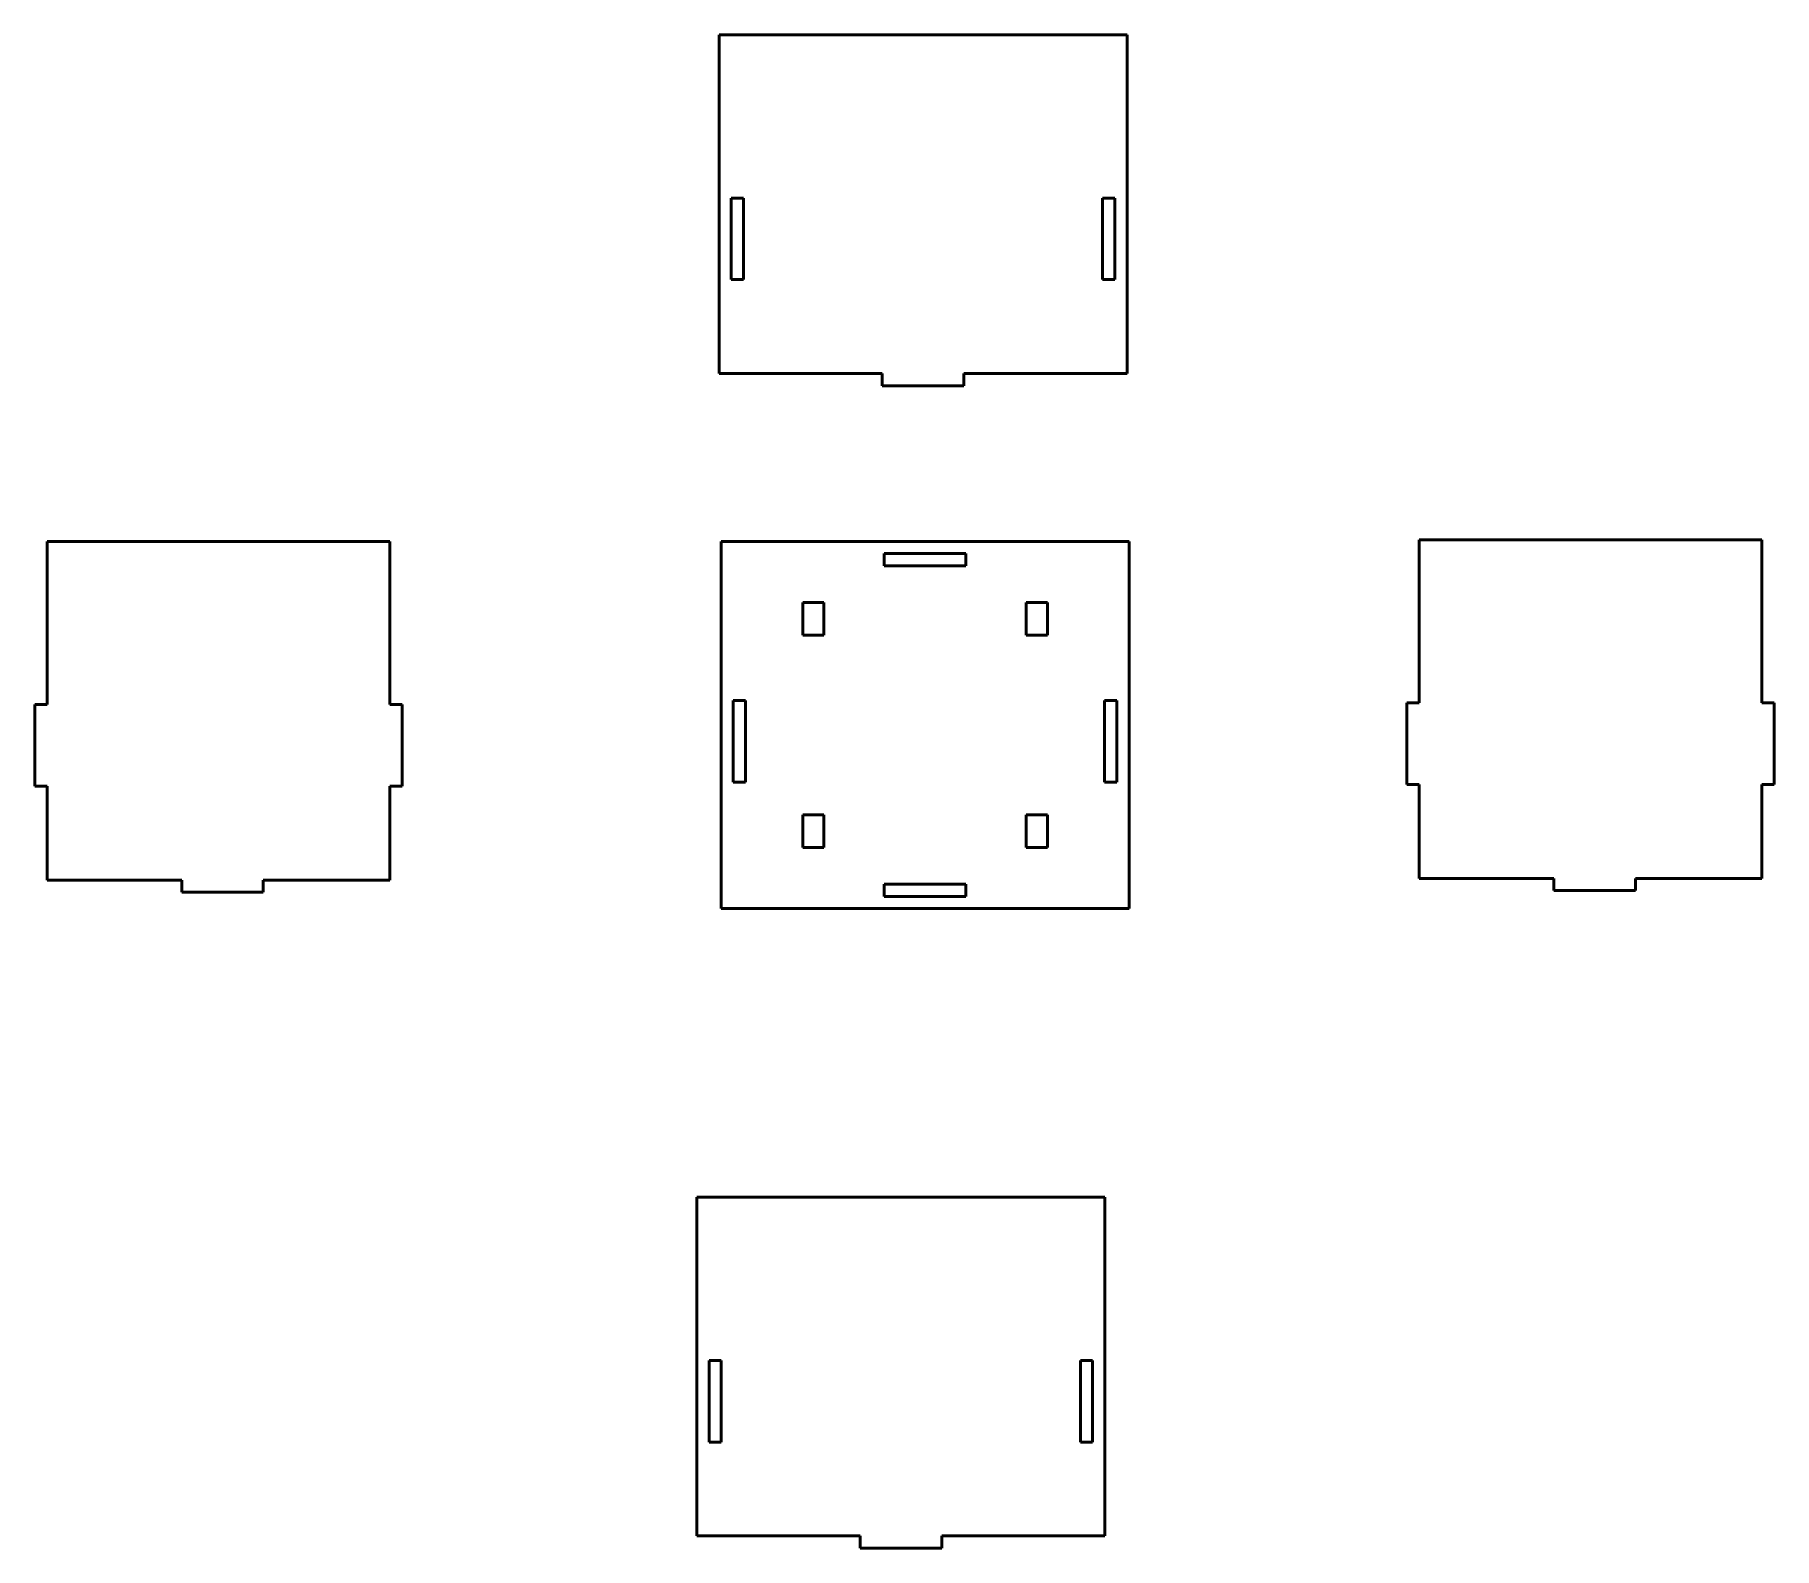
# Model space of a CAD drawing. Header units: millimetres. Extents: x -13 to 414, y -72 to 299.
import ezdxf

# ---------------------------------------------------------------- set-up
doc = ezdxf.new("R2010")
doc.units = ezdxf.units.MM

msp = doc.modelspace()

# ---------------------------------------------------------------- linework, layer by layer
at = {"color": 7, "linetype": 'Continuous', "lineweight": 50}
for p, q in [((255.03, 299.34), (155.03, 299.34)), ((155.03, 299.34), (155.03, 216.34)), ((255.03, 216.34), (255.03, 299.34)), ((161.03, 259.34), (158.03, 259.34)), ((158.03, 259.34), (158.03, 239.34)), ((161.03, 239.34), (161.03, 259.34)), ((249.03, 259.34), (249.03, 239.34)), ((252.03, 259.34), (249.03, 259.34)), ((252.03, 239.34), (252.03, 259.34)), ((158.03, 239.34), (161.03, 239.34)), ((249.03, 239.34), (252.03, 239.34)), ((155.03, 216.34), (195.03, 216.34)), ((195.03, 216.34), (195.03, 213.34)), ((195.03, 213.34), (215.03, 213.34)), ((215.03, 216.34), (255.03, 216.34)), ((215.03, 213.34), (215.03, 216.34)), ((74.34, 175.2), (-9.66, 175.2)), ((-9.66, 175.2), (-9.66, 135.2)), ((74.34, 135.2), (74.34, 175.2)), ((255.52, 175.2), (155.52, 175.2)), ((155.52, 175.2), (155.52, 85.2)), ((255.52, 85.2), (255.52, 175.2)), ((410.6, 175.6), (326.6, 175.6)), ((326.6, 175.6), (326.6, 135.6)), ((410.6, 135.6), (410.6, 175.6)), ((215.52, 172.2), (195.52, 172.2)), ((195.52, 172.2), (195.52, 169.2)), ((215.52, 169.2), (215.52, 172.2)), ((195.52, 169.2), (215.52, 169.2)), ((180.72, 160.2), (175.52, 160.2)), ((175.52, 160.2), (175.52, 152.2)), ((180.72, 152.2), (180.72, 160.2)), ((235.52, 160.2), (230.32, 160.2)), ((230.32, 160.2), (230.32, 152.2)), ((235.52, 152.2), (235.52, 160.2)), ((175.52, 152.2), (180.72, 152.2)), ((230.32, 152.2), (235.52, 152.2)), ((-12.66, 135.2), (-12.66, 115.2)), ((-9.66, 135.2), (-12.66, 135.2)), ((77.34, 135.2), (74.34, 135.2)), ((77.34, 115.2), (77.34, 135.2)), ((161.52, 136.2), (158.52, 136.2)), ((158.52, 136.2), (158.52, 116.2)), ((161.52, 116.2), (161.52, 136.2)), ((252.52, 136.2), (249.52, 136.2)), ((249.52, 136.2), (249.52, 116.2)), ((252.52, 116.2), (252.52, 136.2)), ((323.6, 135.6), (323.6, 115.6)), ((326.6, 135.6), (323.6, 135.6)), ((413.6, 135.6), (410.6, 135.6)), ((413.6, 115.6), (413.6, 135.6)), ((-12.66, 115.2), (-9.66, 115.2)), ((-9.66, 115.2), (-9.66, 92.2)), ((74.34, 115.2), (77.34, 115.2)), ((74.34, 92.2), (74.34, 115.2)), ((158.52, 116.2), (161.52, 116.2)), ((249.52, 116.2), (252.52, 116.2)), ((323.6, 115.6), (326.6, 115.6)), ((326.6, 115.6), (326.6, 92.6)), ((410.6, 115.6), (413.6, 115.6)), ((410.6, 92.6), (410.6, 115.6)), ((180.72, 108.2), (175.52, 108.2)), ((175.52, 108.2), (175.52, 100.2)), ((180.72, 100.2), (180.72, 108.2)), ((230.32, 108.2), (230.32, 100.2)), ((235.52, 108.2), (230.32, 108.2)), ((235.52, 100.2), (235.52, 108.2)), ((175.52, 100.2), (180.72, 100.2)), ((230.32, 100.2), (235.52, 100.2)), ((-9.66, 92.2), (23.34, 92.2)), ((23.34, 92.2), (23.34, 89.2)), ((43.34, 92.2), (74.34, 92.2)), ((43.34, 89.2), (43.34, 92.2)), ((215.52, 91.2), (195.52, 91.2)), ((195.52, 91.2), (195.52, 88.2)), ((215.52, 88.2), (215.52, 91.2)), ((326.6, 92.6), (359.6, 92.6)), ((359.6, 92.6), (359.6, 89.6)), ((359.6, 89.6), (379.6, 89.6)), ((379.6, 92.6), (410.6, 92.6)), ((379.6, 89.6), (379.6, 92.6)), ((23.34, 89.2), (43.34, 89.2)), ((195.52, 88.2), (215.52, 88.2)), ((155.52, 85.2), (255.52, 85.2)), ((249.58, 14.45), (149.58, 14.45)), ((149.58, 14.45), (149.58, -68.55)), ((249.58, -68.55), (249.58, 14.45)), ((155.58, -25.55), (152.58, -25.55)), ((152.58, -25.55), (152.58, -45.55)), ((155.58, -45.55), (155.58, -25.55)), ((246.58, -25.55), (243.58, -25.55)), ((243.58, -25.55), (243.58, -45.55)), ((246.58, -45.55), (246.58, -25.55)), ((152.58, -45.55), (155.58, -45.55)), ((243.58, -45.55), (246.58, -45.55)), ((149.58, -68.55), (189.58, -68.55)), ((189.58, -68.55), (189.58, -71.55)), ((189.58, -71.55), (209.58, -71.55)), ((209.58, -68.55), (249.58, -68.55)), ((209.58, -71.55), (209.58, -68.55))]:
    msp.add_line(p, q, dxfattribs=at)

doc.saveas('drawing.dxf')
